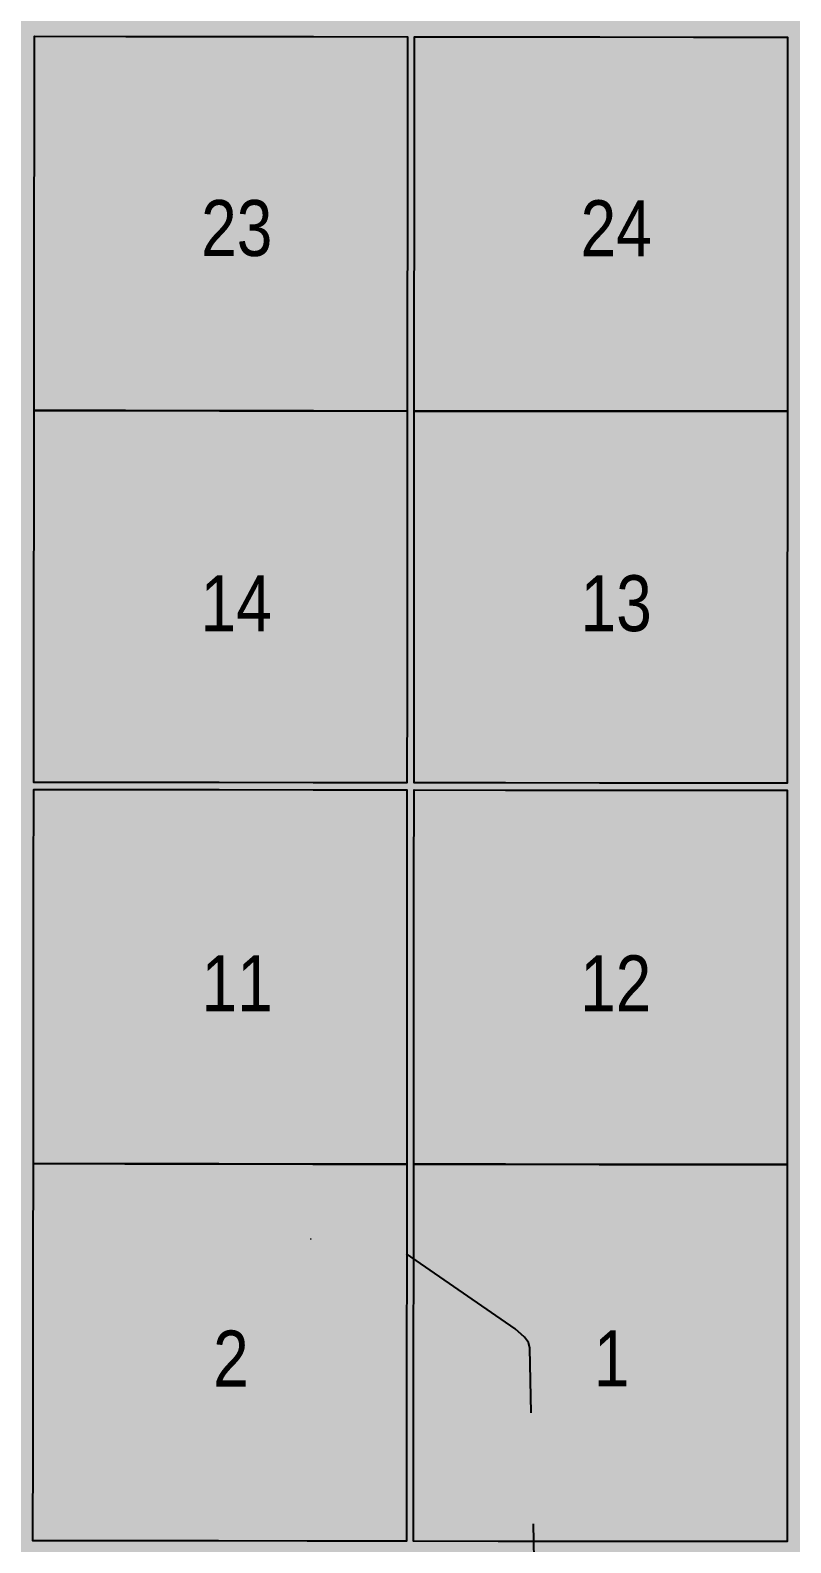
# Model space of a CAD drawing. Extents: x 403018 to 417191, y 6033193 to 6042673.
# Drawn here: x 414575.6 to 414684.4, y 6036942.8 to 6037159.3 of the extents above; entities that cross this region are included whole.
import ezdxf

# ---------------------------------------------------------------- set-up
doc = ezdxf.new("R2010")
doc.units = 0
doc.header["$LTSCALE"] = 5
doc.linetypes.add('DASHED2', pattern=[9.525, 6.35, -3.175])
doc.layers.add('Quarters', color=8, linetype='Continuous')
doc.layers.add('RoadSeg', color=57, linetype='DASHED2')
doc.layers.add('ROUTE-MAP-BACKGROUND-H', color=7, linetype='Continuous', true_color=0xf0ebff)
doc.styles.add('120', font='ARIALN.TTF', dxfattribs={"height": 13})

msp = doc.modelspace()

# ---------------------------------------------------------------- hatches: boundary and pattern name
at = {"layer": 'ROUTE-MAP-BACKGROUND-H'}
h = msp.add_hatch(color=256, dxfattribs=at)
h.dxf.hatch_style = 1
h.paths.add_polyline_path([(412923.423, 6037807.465), (416092.9, 6037807.465), (416092.9, 6035965.758), (412923.423, 6035965.758)])

# ---------------------------------------------------------------- linework, layer by layer
at = {"layer": 'Quarters'}
for points in [[(414629.555, 6037118.182), (414629.546, 6037104.794), (414616.11, 6037104.812), (414602.674, 6037104.831), (414589.237, 6037104.85), (414576.135, 6037104.868), (414576.149, 6037118.257), (414576.163, 6037131.645), (414576.176, 6037145.033), (414576.19, 6037158.422), (414589.286, 6037158.404), (414602.718, 6037158.385), (414616.15, 6037158.367), (414629.582, 6037158.348), (414629.573, 6037144.96), (414629.564, 6037131.571), (414629.555, 6037118.182)], [(414683.966, 6037118.139), (414683.962, 6037104.75), (414670.525, 6037104.761), (414657.089, 6037104.771), (414643.652, 6037104.782), (414630.551, 6037104.793), (414630.559, 6037118.182), (414630.568, 6037131.57), (414630.577, 6037144.959), (414630.586, 6037158.348), (414643.683, 6037158.337), (414657.115, 6037158.327), (414670.546, 6037158.316), (414683.978, 6037158.306), (414683.974, 6037144.917), (414683.97, 6037131.528), (414683.966, 6037118.139)], [(414629.52, 6037064.628), (414629.511, 6037051.574), (414616.07, 6037051.593), (414602.629, 6037051.612), (414589.188, 6037051.631), (414576.082, 6037051.65), (414576.095, 6037064.703), (414576.108, 6037078.092), (414576.122, 6037091.48), (414576.135, 6037104.868), (414589.237, 6037104.85), (414602.674, 6037104.831), (414616.11, 6037104.812), (414629.546, 6037104.794), (414629.538, 6037091.405), (414629.529, 6037078.016), (414629.52, 6037064.628)], [(414683.949, 6037064.583), (414683.945, 6037051.529), (414670.504, 6037051.54), (414657.063, 6037051.551), (414643.622, 6037051.562), (414630.515, 6037051.573), (414630.524, 6037064.627), (414630.533, 6037078.016), (414630.542, 6037091.404), (414630.551, 6037104.793), (414643.652, 6037104.782), (414657.089, 6037104.771), (414670.525, 6037104.761), (414683.962, 6037104.75), (414683.957, 6037091.361), (414683.953, 6037077.972), (414683.949, 6037064.583)], [(414629.484, 6037010.404), (414629.475, 6036997.015), (414616.029, 6036997.034), (414602.583, 6036997.054), (414589.137, 6036997.073), (414576.027, 6036997.092), (414576.04, 6037010.481), (414576.054, 6037023.869), (414576.067, 6037037.257), (414576.081, 6037050.646), (414589.187, 6037050.627), (414602.628, 6037050.608), (414616.069, 6037050.589), (414629.511, 6037050.57), (414629.502, 6037037.181), (414629.493, 6037023.792), (414629.484, 6037010.404)], [(414683.932, 6037010.357), (414683.928, 6036996.968), (414670.482, 6036996.98), (414657.036, 6036996.991), (414643.59, 6036997.003), (414630.479, 6036997.014), (414630.488, 6037010.403), (414630.497, 6037023.791), (414630.506, 6037037.18), (414630.515, 6037050.569), (414643.621, 6037050.558), (414657.062, 6037050.547), (414670.504, 6037050.536), (414683.945, 6037050.524), (414683.941, 6037037.135), (414683.936, 6037023.746), (414683.932, 6037010.357)], [(414629.448, 6036956.645), (414629.44, 6036943.052), (414628.567, 6036943.053), (414615.989, 6036943.071), (414615.236, 6036943.073), (414602.538, 6036943.091), (414601.906, 6036943.092), (414589.088, 6036943.111), (414588.575, 6036943.112), (414575.972, 6036943.13), (414575.986, 6036956.723), (414575.999, 6036970.316), (414576.013, 6036983.704), (414576.027, 6036997.092), (414589.137, 6036997.073), (414602.583, 6036997.054), (414616.029, 6036997.034), (414629.475, 6036997.015), (414629.466, 6036983.626), (414629.457, 6036970.238), (414629.448, 6036956.645)], [(414683.916, 6036956.598), (414683.911, 6036943.006), (414683.562, 6036943.006), (414682.558, 6036943.007), (414670.461, 6036943.017), (414669.228, 6036943.018), (414657.01, 6036943.028), (414655.897, 6036943.029), (414643.559, 6036943.04), (414642.566, 6036943.041), (414630.444, 6036943.051), (414630.453, 6036956.644), (414630.462, 6036970.237), (414630.471, 6036983.626), (414630.479, 6036997.014), (414643.59, 6036997.003), (414657.036, 6036996.991), (414670.482, 6036996.98), (414683.928, 6036996.968), (414683.924, 6036983.579), (414683.92, 6036970.19), (414683.916, 6036956.598)]]:
    msp.add_lwpolyline(points, close=True, dxfattribs=at)
at = {"layer": 'RoadSeg', "flags": 128}
msp.add_lwpolyline([(414609.387, 6036866.148), (414615.88, 6036853.261), (414616.446, 6036852.562), (414619.41, 6036849.998), (414620.01, 6036851.13), (414620.609, 6036853.561), (414621.042, 6036854.393), (414621.974, 6036855.293), (414624.572, 6036857.191), (414625.771, 6036858.256), (414627.036, 6036859.621), (414628.168, 6036861.486), (414628.901, 6036862.352), (414630.799, 6036865.582), (414631.598, 6036866.149), (414631.831, 6036866.548), (414633.629, 6036867.813), (414634.295, 6036868.546), (414634.761, 6036870.045), (414635.361, 6036871.21), (414636.427, 6036872.375), (414637.059, 6036873.441), (414637.525, 6036873.841), (414639.157, 6036877.737), (414639.29, 6036879.269), (414638.225, 6036882.265), (414637.858, 6036884.03), (414637.592, 6036892.488), (414636.826, 6036897.284), (414636.56, 6036901.213), (414636.193, 6036903.644), (414636.06, 6036906.541), (414636.626, 6036910.97), (414636.526, 6036913.268), (414636.793, 6036915.666), (414638.624, 6036921.46), (414638.225, 6036925.489), (414638.424, 6036925.755), (414638.491, 6036926.255), (414639.557, 6036927.52), (414640.589, 6036928.22), (414642.154, 6036929.618), (414643.22, 6036930.417), (414645.118, 6036931.25), (414646.217, 6036932.316), (414647.582, 6036934.646), (414647.782, 6036937.577), (414647.116, 6036970.677), (414646.916, 6036971.476), (414646.316, 6036972.242), (414645.018, 6036973.441), (414627.702, 6036985.396), (414626.936, 6036986.062), (414626.037, 6036986.495), (414623.34, 6036988.492), (414622.207, 6036989.059), (414621.541, 6036988.992), (414620.476, 6036988.393), (414620.043, 6036988.326), (414619.41, 6036987.86), (414618.944, 6036987.793), (414616.646, 6036986.694), (414616.38, 6036986.428), (414615.714, 6036986.262)], dxfattribs=at)

# ---------------------------------------------------------------- texts
at = {"layer": 'RoadSeg', "style": '120'}
for s, height, p in [('23', 8.0041, (414600.04, 6037126.979)), ('24', 8.0041, (414654.358, 6037126.944)), ('14', 8.0041, (414599.95, 6037073.268)), ('13', 8.0041, (414654.359, 6037073.287)), ('11', 8.0041, (414600.103, 6037018.904)), ('12', 8.0041, (414654.282, 6037018.888)), ('2', 8.004, (414601.758, 6036965.196)), ('1', 8.004, (414656.262, 6036965.212))]:
    msp.add_text(s, height=height, dxfattribs=at).set_placement(p)
msp.add_text('63-21-5', height=39.983, rotation=359.95761, dxfattribs=at).set_placement((414445.314, 6037087.753))

doc.saveas('drawing.dxf')
